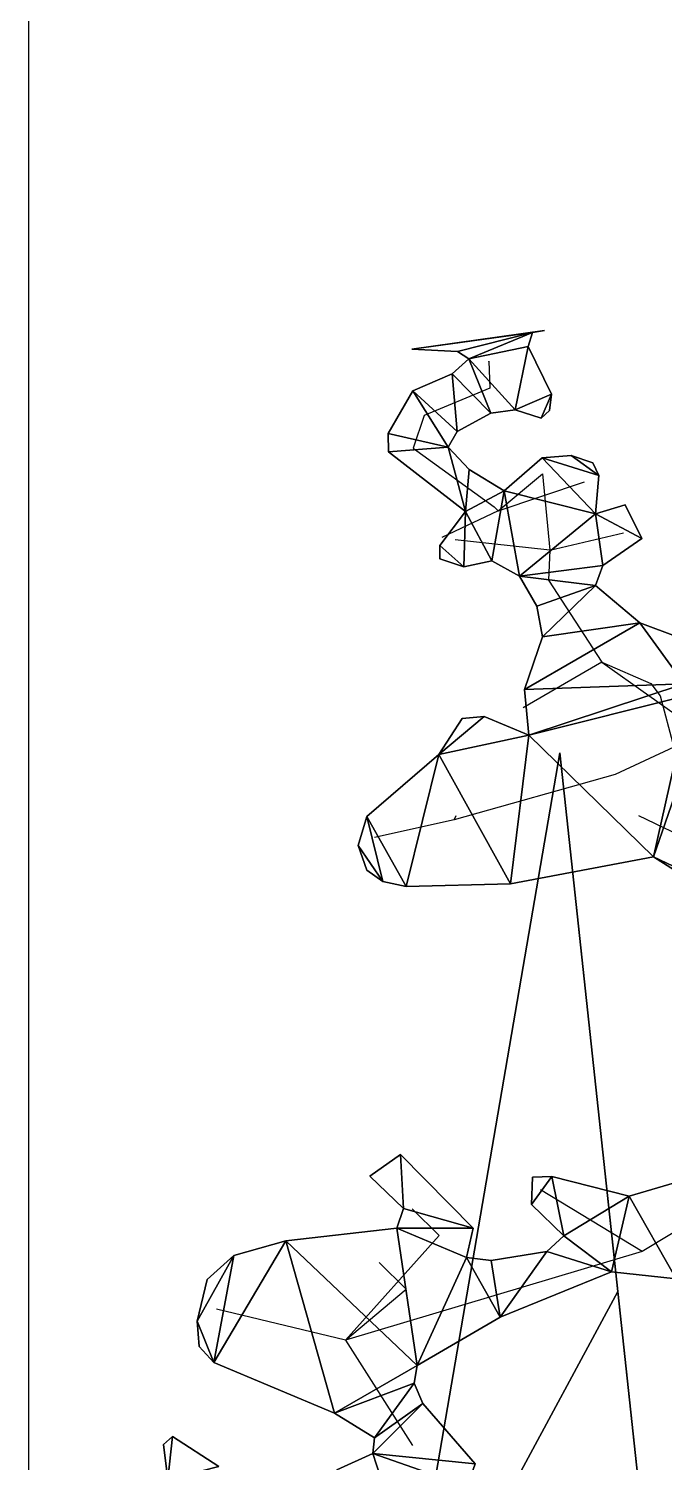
# Model space of a CAD drawing. Extents: x 271818 to 271947, y 5067178 to 5068401.
# Drawn here: x 271818.41 to 271833.04, y 5067265.66 to 5067298.67 of the extents above; entities that cross this region are included whole.
import ezdxf

# ---------------------------------------------------------------- set-up
doc = ezdxf.new("R2010")
doc.units = 0
for name, color, linetype in [('BBOX', 1, 'CONTINUOUS'), ('CENTERLINE', 4, 'CONTINUOUS'), ('WALLS', 7, 'CONTINUOUS')]:
    doc.layers.add(name, color=color, linetype=linetype)

msp = doc.modelspace()

# ---------------------------------------------------------------- linework, layer by layer
at = {"layer": 'BBOX'}
for p, q in [((271818.41, 5067178.317, 752.271), (271818.41, 5068401.154, 752.271)), ((271818.41, 5067178.317, 1036), (271818.41, 5068401.154, 1036))]:
    msp.add_line(p, q, dxfattribs=at)
at = {"layer": 'CENTERLINE'}
for p, q in [((271829, 5067291, 908), (271829.001, 5067291.01, 908)), ((271829.001, 5067291.01, 908), (271829.021, 5067290.387, 907.058)), ((271829.021, 5067290.387, 907.058), (271827.514, 5067289.758, 905.902)), ((271827.514, 5067289.758, 905.902), (271827.259, 5067289.011, 903.646)), ((271827.259, 5067289.011, 903.646), (271829.128, 5067287.659, 903.318)), ((271829.216, 5067287.562, 899.37), (271830.237, 5067288.42, 899.885)), ((271829.216, 5067287.562, 899.37), (271831.207, 5067288.23, 899.37)), ((271830.237, 5067288.42, 899.885), (271830.405, 5067286.658, 893.672)), ((271829.216, 5067287.562, 899.37), (271827.922, 5067286.952, 899.37)), ((271829.128, 5067287.659, 903.318), (271829.216, 5067287.562, 899.37)), ((271830.405, 5067286.658, 893.672), (271828.224, 5067286.894, 895.461)), ((271830.405, 5067286.658, 893.672), (271832.099, 5067287.057, 893.672)), ((271830.405, 5067286.658, 893.672), (271830.373, 5067285.969, 893.683)), ((271830.373, 5067285.969, 893.683), (271831.604, 5067284.084, 889.637)), ((271831.604, 5067284.084, 889.637), (271829.789, 5067283.026, 889.637)), ((271831.604, 5067284.084, 889.637), (271832.727, 5067283.589, 889.311)), ((271831.604, 5067284.084, 889.637), (271834.047, 5067282.343, 889.637)), ((271832.727, 5067283.589, 889.311), (271832.944, 5067283.308, 886.574)), ((271832.944, 5067283.308, 886.574), (271833.262, 5067282.125, 886.687)), ((271833.262, 5067282.125, 886.687), (271831.906, 5067281.497, 887.314)), ((271831.906, 5067281.497, 887.314), (271828.2, 5067280.453, 884.833)), ((271828.2, 5067280.453, 884.833), (271826.367, 5067280.046, 883.049)), ((271828.2, 5067280.453, 884.833), (271828.25, 5067280.553, 894.005)), ((271834.24, 5067279.682, 887.247), (271832.458, 5067280.539, 892.71)), ((271832.53, 5067270.509, 833.685), (271830.189, 5067271.93, 838.257)), ((271834.945, 5067271.973, 833.39), (271832.53, 5067270.509, 833.685)), ((271827.856, 5067270.879, 832.856), (271827.237, 5067271.493, 842.818)), ((271825.704, 5067268.469, 832.049), (271827.856, 5067270.879, 832.856)), ((271832.53, 5067270.509, 833.685), (271825.704, 5067268.469, 832.049)), ((271827.1, 5067269.646, 831.366), (271826.481, 5067270.26, 821.404)), ((271825.704, 5067268.469, 832.049), (271827.1, 5067269.646, 831.366)), ((271825.704, 5067268.469, 832.049), (271822.732, 5067269.186, 833.932)), ((271825.704, 5067268.469, 832.049), (271827.243, 5067266.047, 831.71)), ((271827.243, 5067266.047, 831.71), (271827.243, 5067266.047, 830.24))]:
    msp.add_line(p, q, dxfattribs=at)
at = {"layer": 'WALLS'}
for points in [[(271830.28, 5067291.717, 901.342), (271830.28, 5067291.717, 899.25), (271827.229, 5067291.289, 903.069)], [(271827.229, 5067291.289, 903.069), (271830.28, 5067291.717, 899.25), (271827.229, 5067291.289, 900.998)], [(271827.229, 5067291.289, 900.998), (271830.003, 5067291.674, 900.006), (271830.28, 5067291.717, 899.25)], [(271830.28, 5067291.717, 901.342), (271830.003, 5067291.674, 901.926), (271827.229, 5067291.289, 903.069)], [(271827.229, 5067291.289, 900.998), (271828.282, 5067291.231, 902.742), (271830.003, 5067291.674, 900.006)], [(271830.003, 5067291.674, 901.926), (271828.282, 5067291.231, 904.112), (271827.229, 5067291.289, 903.069)], [(271828.282, 5067291.231, 902.742), (271828.545, 5067291.065, 903.583), (271830.003, 5067291.674, 900.006)], [(271830.003, 5067291.674, 901.926), (271828.545, 5067291.065, 905.261), (271828.282, 5067291.231, 904.112)], [(271828.545, 5067291.065, 903.583), (271829.908, 5067291.351, 900.842), (271830.003, 5067291.674, 900.006)], [(271830.003, 5067291.674, 901.926), (271829.908, 5067291.351, 902.656), (271828.545, 5067291.065, 905.261)], [(271829.908, 5067291.351, 902.656), (271829.908, 5067291.351, 900.842), (271830.003, 5067291.674, 901.926)], [(271830.003, 5067291.674, 901.926), (271829.908, 5067291.351, 900.842), (271830.003, 5067291.674, 900.006)], [(271830.003, 5067291.674, 901.926), (271830.003, 5067291.674, 900.006), (271830.28, 5067291.717, 901.342)], [(271830.28, 5067291.717, 901.342), (271830.003, 5067291.674, 900.006), (271830.28, 5067291.717, 899.25)], [(271827.229, 5067291.289, 903.069), (271827.229, 5067291.289, 900.998), (271828.282, 5067291.231, 904.112)], [(271828.282, 5067291.231, 904.112), (271827.229, 5067291.289, 900.998), (271828.282, 5067291.231, 902.742)], [(271828.282, 5067291.231, 904.112), (271828.282, 5067291.231, 902.742), (271828.545, 5067291.065, 905.261)], [(271828.545, 5067291.065, 905.261), (271828.282, 5067291.231, 902.742), (271828.545, 5067291.065, 903.583)], [(271828.545, 5067291.065, 903.583), (271829.608, 5067289.892, 900.929), (271829.908, 5067291.351, 900.842)], [(271829.908, 5067291.351, 902.656), (271829.608, 5067289.892, 903.692), (271828.545, 5067291.065, 905.261)], [(271829.608, 5067289.892, 900.929), (271830.441, 5067290.25, 898.845), (271829.908, 5067291.351, 900.842)], [(271829.908, 5067291.351, 902.656), (271830.441, 5067290.25, 901.297), (271829.608, 5067289.892, 903.692)], [(271830.441, 5067290.25, 901.297), (271830.441, 5067290.25, 898.845), (271829.908, 5067291.351, 902.656)], [(271829.908, 5067291.351, 902.656), (271830.441, 5067290.25, 898.845), (271829.908, 5067291.351, 900.842)], [(271828.545, 5067291.065, 905.261), (271828.545, 5067291.065, 903.583), (271828.159, 5067290.717, 904.885)], [(271828.159, 5067290.717, 904.885), (271828.545, 5067291.065, 903.583), (271828.159, 5067290.717, 903.406)], [(271828.545, 5067291.065, 903.583), (271828.159, 5067290.717, 903.406), (271829.048, 5067289.812, 902.695)], [(271829.048, 5067289.812, 904.95), (271828.159, 5067290.717, 904.885), (271828.545, 5067291.065, 905.261)], [(271828.545, 5067291.065, 903.583), (271829.048, 5067289.812, 902.695), (271829.608, 5067289.892, 900.929)], [(271829.608, 5067289.892, 903.692), (271829.048, 5067289.812, 904.95), (271828.545, 5067291.065, 905.261)], [(271828.159, 5067290.717, 904.885), (271828.159, 5067290.717, 903.406), (271827.256, 5067290.329, 905.008)], [(271827.256, 5067290.329, 905.008), (271828.159, 5067290.717, 903.406), (271827.256, 5067290.329, 902.703)], [(271828.159, 5067290.717, 903.406), (271827.256, 5067290.329, 902.703), (271828.276, 5067289.391, 902.286)], [(271828.276, 5067289.391, 903.785), (271827.256, 5067290.329, 905.008), (271828.159, 5067290.717, 904.885)], [(271828.159, 5067290.717, 903.406), (271828.276, 5067289.391, 902.286), (271829.048, 5067289.812, 902.695)], [(271829.048, 5067289.812, 904.95), (271828.276, 5067289.391, 903.785), (271828.159, 5067290.717, 904.885)], [(271827.256, 5067290.329, 905.008), (271827.256, 5067290.329, 902.703), (271826.684, 5067289.349, 903.987)], [(271826.684, 5067289.349, 903.987), (271827.256, 5067290.329, 902.703), (271826.684, 5067289.349, 901.67)], [(271827.256, 5067290.329, 902.703), (271826.684, 5067289.349, 901.67), (271828.067, 5067289.031, 901.681)], [(271828.067, 5067289.031, 903.333), (271826.684, 5067289.349, 903.987), (271827.256, 5067290.329, 905.008)], [(271827.256, 5067290.329, 902.703), (271828.067, 5067289.031, 901.681), (271828.276, 5067289.391, 902.286)], [(271828.276, 5067289.391, 903.785), (271828.067, 5067289.031, 903.333), (271827.256, 5067290.329, 905.008)], [(271830.203, 5067289.701, 898.683), (271830.441, 5067290.25, 898.845), (271829.608, 5067289.892, 900.929)], [(271829.608, 5067289.892, 903.692), (271830.441, 5067290.25, 901.297), (271830.203, 5067289.701, 901.132)], [(271830.398, 5067289.873, 898.503), (271830.441, 5067290.25, 898.845), (271830.203, 5067289.701, 898.683)], [(271830.203, 5067289.701, 901.132), (271830.441, 5067290.25, 901.297), (271830.398, 5067289.873, 900.947)], [(271830.398, 5067289.873, 900.947), (271830.398, 5067289.873, 898.503), (271830.441, 5067290.25, 901.297)], [(271830.441, 5067290.25, 901.297), (271830.398, 5067289.873, 898.503), (271830.441, 5067290.25, 898.845)], [(271829.048, 5067289.812, 904.95), (271829.048, 5067289.812, 902.695), (271829.608, 5067289.892, 903.692)], [(271829.608, 5067289.892, 903.692), (271829.048, 5067289.812, 902.695), (271829.608, 5067289.892, 900.929)], [(271829.608, 5067289.892, 903.692), (271829.608, 5067289.892, 900.929), (271830.203, 5067289.701, 901.132)], [(271830.203, 5067289.701, 901.132), (271829.608, 5067289.892, 900.929), (271830.203, 5067289.701, 898.683)], [(271830.203, 5067289.701, 901.132), (271830.203, 5067289.701, 898.683), (271830.398, 5067289.873, 900.947)], [(271830.398, 5067289.873, 900.947), (271830.203, 5067289.701, 898.683), (271830.398, 5067289.873, 898.503)], [(271828.276, 5067289.391, 903.785), (271828.276, 5067289.391, 902.286), (271829.048, 5067289.812, 904.95)], [(271829.048, 5067289.812, 904.95), (271828.276, 5067289.391, 902.286), (271829.048, 5067289.812, 902.695)], [(271826.684, 5067289.349, 903.987), (271826.684, 5067289.349, 901.67), (271826.689, 5067288.927, 903.666)], [(271826.689, 5067288.927, 903.666), (271826.684, 5067289.349, 901.67), (271826.689, 5067288.927, 901.163)], [(271826.684, 5067289.349, 901.67), (271826.689, 5067288.927, 901.163), (271828.067, 5067289.031, 901.681)], [(271828.067, 5067289.031, 903.333), (271826.689, 5067288.927, 903.666), (271826.684, 5067289.349, 903.987)], [(271828.067, 5067289.031, 903.333), (271828.067, 5067289.031, 901.681), (271828.276, 5067289.391, 903.785)], [(271828.276, 5067289.391, 903.785), (271828.067, 5067289.031, 901.681), (271828.276, 5067289.391, 902.286)], [(271828.067, 5067289.031, 901.681), (271826.689, 5067288.927, 901.163), (271828.464, 5067287.547, 896.916)], [(271828.464, 5067287.547, 900.278), (271826.689, 5067288.927, 903.666), (271828.067, 5067289.031, 903.333)], [(271826.689, 5067288.927, 903.666), (271826.689, 5067288.927, 901.163), (271828.464, 5067287.547, 900.278)], [(271828.464, 5067287.547, 900.278), (271826.689, 5067288.927, 901.163), (271828.464, 5067287.547, 896.916)], [(271828.55, 5067288.515, 902.017), (271828.55, 5067288.515, 899.223), (271828.067, 5067289.031, 903.333)], [(271828.067, 5067289.031, 903.333), (271828.55, 5067288.515, 899.223), (271828.067, 5067289.031, 901.681)], [(271828.55, 5067288.515, 899.223), (271828.067, 5067289.031, 901.681), (271828.464, 5067287.547, 896.916)], [(271828.464, 5067287.547, 900.278), (271828.067, 5067289.031, 903.333), (271828.55, 5067288.515, 902.017)], [(271830.897, 5067288.842, 899.84), (271830.897, 5067288.842, 897.346), (271830.23, 5067288.787, 900.904)], [(271830.23, 5067288.787, 900.904), (271830.897, 5067288.842, 897.346), (271830.23, 5067288.787, 898.091)], [(271831.531, 5067288.378, 896.496), (271830.897, 5067288.842, 897.346), (271830.23, 5067288.787, 898.091)], [(271830.23, 5067288.787, 900.904), (271830.897, 5067288.842, 899.84), (271831.531, 5067288.378, 899.492)], [(271831.399, 5067288.673, 899.458), (271831.399, 5067288.673, 896.72), (271830.897, 5067288.842, 899.84)], [(271830.897, 5067288.842, 899.84), (271831.399, 5067288.673, 896.72), (271830.897, 5067288.842, 897.346)], [(271831.399, 5067288.673, 896.72), (271830.897, 5067288.842, 897.346), (271831.531, 5067288.378, 896.496)], [(271831.531, 5067288.378, 899.492), (271830.897, 5067288.842, 899.84), (271831.399, 5067288.673, 899.458)], [(271828.55, 5067288.515, 899.223), (271828.464, 5067287.547, 896.916), (271829.353, 5067288.026, 898.191)], [(271829.353, 5067288.026, 900.277), (271828.464, 5067287.547, 900.278), (271828.55, 5067288.515, 902.017)], [(271829.353, 5067288.026, 900.277), (271829.353, 5067288.026, 898.191), (271828.55, 5067288.515, 902.017)], [(271828.55, 5067288.515, 902.017), (271829.353, 5067288.026, 898.191), (271828.55, 5067288.515, 899.223)], [(271830.23, 5067288.787, 900.904), (271830.23, 5067288.787, 898.091), (271829.353, 5067288.026, 900.277)], [(271829.353, 5067288.026, 900.277), (271830.23, 5067288.787, 898.091), (271829.353, 5067288.026, 898.191)], [(271830.23, 5067288.787, 898.091), (271829.353, 5067288.026, 898.191), (271831.459, 5067287.499, 894.737)], [(271831.459, 5067287.499, 897.016), (271829.353, 5067288.026, 900.277), (271830.23, 5067288.787, 900.904)], [(271831.459, 5067287.499, 894.737), (271831.531, 5067288.378, 896.496), (271830.23, 5067288.787, 898.091)], [(271830.23, 5067288.787, 900.904), (271831.531, 5067288.378, 899.492), (271831.459, 5067287.499, 897.016)], [(271831.531, 5067288.378, 899.492), (271831.531, 5067288.378, 896.496), (271831.399, 5067288.673, 899.458)], [(271831.399, 5067288.673, 899.458), (271831.531, 5067288.378, 896.496), (271831.399, 5067288.673, 896.72)], [(271831.459, 5067287.499, 897.016), (271831.459, 5067287.499, 894.737), (271831.531, 5067288.378, 899.492)], [(271831.531, 5067288.378, 899.492), (271831.459, 5067287.499, 894.737), (271831.531, 5067288.378, 896.496)], [(271828.464, 5067287.547, 896.916), (271829.067, 5067286.415, 895.293), (271829.353, 5067288.026, 898.191)], [(271829.353, 5067288.026, 900.277), (271829.067, 5067286.415, 896.97), (271828.464, 5067287.547, 900.278)], [(271829.353, 5067288.026, 898.191), (271829.067, 5067286.415, 895.293), (271829.707, 5067286.064, 893.868)], [(271829.707, 5067286.064, 895.793), (271829.067, 5067286.415, 896.97), (271829.353, 5067288.026, 900.277)], [(271829.353, 5067288.026, 898.191), (271829.707, 5067286.064, 893.868), (271831.459, 5067287.499, 894.737)], [(271831.459, 5067287.499, 897.016), (271829.707, 5067286.064, 895.793), (271829.353, 5067288.026, 900.277)], [(271828.464, 5067287.547, 900.278), (271828.464, 5067287.547, 896.916), (271827.876, 5067286.767, 899.256)], [(271827.876, 5067286.767, 899.256), (271828.464, 5067287.547, 896.916), (271827.876, 5067286.767, 895.206)], [(271827.876, 5067286.767, 895.206), (271828.428, 5067286.274, 895.187), (271828.464, 5067287.547, 896.916)], [(271828.464, 5067287.547, 900.278), (271828.428, 5067286.274, 897.601), (271827.876, 5067286.767, 899.256)], [(271828.464, 5067287.547, 896.916), (271828.428, 5067286.274, 895.187), (271829.067, 5067286.415, 895.293)], [(271829.067, 5067286.415, 896.97), (271828.428, 5067286.274, 897.601), (271828.464, 5067287.547, 900.278)], [(271832.137, 5067287.706, 895.962), (271832.137, 5067287.706, 894.362), (271831.459, 5067287.499, 897.016)], [(271831.459, 5067287.499, 897.016), (271832.137, 5067287.706, 894.362), (271831.459, 5067287.499, 894.737)], [(271832.137, 5067287.706, 894.362), (271831.459, 5067287.499, 894.737), (271832.521, 5067286.929, 893.223)], [(271832.521, 5067286.929, 894.576), (271831.459, 5067287.499, 897.016), (271832.137, 5067287.706, 895.962)], [(271832.521, 5067286.929, 894.576), (271832.521, 5067286.929, 893.223), (271832.137, 5067287.706, 895.962)], [(271832.137, 5067287.706, 895.962), (271832.521, 5067286.929, 893.223), (271832.137, 5067287.706, 894.362)], [(271831.459, 5067287.499, 894.737), (271829.707, 5067286.064, 893.868), (271831.627, 5067286.304, 893.129)], [(271831.627, 5067286.304, 895.015), (271829.707, 5067286.064, 895.793), (271831.459, 5067287.499, 897.016)], [(271831.459, 5067287.499, 894.737), (271831.627, 5067286.304, 893.129), (271832.521, 5067286.929, 893.223)], [(271832.521, 5067286.929, 894.576), (271831.627, 5067286.304, 895.015), (271831.459, 5067287.499, 897.016)], [(271831.627, 5067286.304, 895.015), (271831.627, 5067286.304, 893.129), (271832.521, 5067286.929, 894.576)], [(271832.521, 5067286.929, 894.576), (271831.627, 5067286.304, 893.129), (271832.521, 5067286.929, 893.223)], [(271827.876, 5067286.767, 899.256), (271827.876, 5067286.767, 895.206), (271827.873, 5067286.462, 898.366)], [(271827.873, 5067286.462, 898.366), (271827.876, 5067286.767, 895.206), (271827.873, 5067286.462, 895.273)], [(271827.876, 5067286.767, 895.206), (271827.873, 5067286.462, 895.273), (271828.428, 5067286.274, 895.187)], [(271828.428, 5067286.274, 897.601), (271827.873, 5067286.462, 898.366), (271827.876, 5067286.767, 899.256)], [(271827.873, 5067286.462, 898.366), (271827.873, 5067286.462, 895.273), (271828.428, 5067286.274, 897.601)], [(271828.428, 5067286.274, 897.601), (271827.873, 5067286.462, 895.273), (271828.428, 5067286.274, 895.187)], [(271828.428, 5067286.274, 897.601), (271828.428, 5067286.274, 895.187), (271829.067, 5067286.415, 896.97)], [(271829.067, 5067286.415, 896.97), (271828.428, 5067286.274, 895.187), (271829.067, 5067286.415, 895.293)], [(271829.067, 5067286.415, 896.97), (271829.067, 5067286.415, 895.293), (271829.707, 5067286.064, 895.793)], [(271829.707, 5067286.064, 895.793), (271829.067, 5067286.415, 895.293), (271829.707, 5067286.064, 893.868)], [(271831.458, 5067285.845, 892.51), (271831.627, 5067286.304, 893.129), (271829.707, 5067286.064, 893.868)], [(271829.707, 5067286.064, 895.793), (271831.627, 5067286.304, 895.015), (271831.458, 5067285.845, 894.695)], [(271831.458, 5067285.845, 894.695), (271831.458, 5067285.845, 892.51), (271831.627, 5067286.304, 895.015)], [(271831.627, 5067286.304, 895.015), (271831.458, 5067285.845, 892.51), (271831.627, 5067286.304, 893.129)], [(271829.707, 5067286.064, 895.793), (271829.707, 5067286.064, 893.868), (271830.107, 5067285.37, 894.762)], [(271830.107, 5067285.37, 894.762), (271829.707, 5067286.064, 893.868), (271830.107, 5067285.37, 892.701)], [(271831.458, 5067285.845, 892.51), (271829.707, 5067286.064, 893.868), (271830.107, 5067285.37, 892.701)], [(271830.107, 5067285.37, 894.762), (271829.707, 5067286.064, 895.793), (271831.458, 5067285.845, 894.695)], [(271830.107, 5067285.37, 892.701), (271830.24, 5067284.661, 891.357), (271831.458, 5067285.845, 892.51)], [(271831.458, 5067285.845, 894.695), (271830.24, 5067284.661, 893.517), (271830.107, 5067285.37, 894.762)], [(271831.458, 5067285.845, 892.51), (271830.24, 5067284.661, 891.357), (271832.476, 5067284.986, 890.262)], [(271832.476, 5067284.986, 892.797), (271830.24, 5067284.661, 893.517), (271831.458, 5067285.845, 894.695)], [(271832.476, 5067284.986, 892.797), (271832.476, 5067284.986, 890.262), (271831.458, 5067285.845, 894.695)], [(271831.458, 5067285.845, 894.695), (271832.476, 5067284.986, 890.262), (271831.458, 5067285.845, 892.51)], [(271830.107, 5067285.37, 894.762), (271830.107, 5067285.37, 892.701), (271830.24, 5067284.661, 893.517)], [(271830.24, 5067284.661, 893.517), (271830.107, 5067285.37, 892.701), (271830.24, 5067284.661, 891.357)], [(271833.499, 5067283.585, 888.082), (271832.476, 5067284.986, 890.262), (271829.825, 5067283.45, 889.412)], [(271829.825, 5067283.45, 890.951), (271832.476, 5067284.986, 892.797), (271833.499, 5067283.585, 890.767)], [(271832.476, 5067284.986, 890.262), (271830.24, 5067284.661, 891.357), (271829.825, 5067283.45, 889.412)], [(271829.825, 5067283.45, 890.951), (271830.24, 5067284.661, 893.517), (271832.476, 5067284.986, 892.797)], [(271834.241, 5067284.325, 891.595), (271834.241, 5067284.325, 888.794), (271832.476, 5067284.986, 892.797)], [(271832.476, 5067284.986, 892.797), (271834.241, 5067284.325, 888.794), (271832.476, 5067284.986, 890.262)], [(271834.241, 5067284.325, 888.794), (271832.476, 5067284.986, 890.262), (271833.499, 5067283.585, 888.082)], [(271833.499, 5067283.585, 890.767), (271832.476, 5067284.986, 892.797), (271834.241, 5067284.325, 891.595)], [(271830.24, 5067284.661, 893.517), (271830.24, 5067284.661, 891.357), (271829.825, 5067283.45, 890.951)], [(271829.825, 5067283.45, 890.951), (271830.24, 5067284.661, 891.357), (271829.825, 5067283.45, 889.412)], [(271833.499, 5067283.585, 888.082), (271829.825, 5067283.45, 889.412), (271829.926, 5067282.4, 888.776)], [(271829.926, 5067282.4, 890.685), (271829.825, 5067283.45, 890.951), (271833.499, 5067283.585, 890.767)], [(271833.632, 5067283.325, 887.873), (271833.499, 5067283.585, 888.082), (271829.926, 5067282.4, 888.776)], [(271829.926, 5067282.4, 890.685), (271833.499, 5067283.585, 890.767), (271833.632, 5067283.325, 890.442)], [(271829.825, 5067283.45, 890.951), (271829.825, 5067283.45, 889.412), (271829.926, 5067282.4, 890.685)], [(271829.926, 5067282.4, 890.685), (271829.825, 5067283.45, 889.412), (271829.926, 5067282.4, 888.776)], [(271832.789, 5067279.601, 888.259), (271833.632, 5067283.325, 887.873), (271829.926, 5067282.4, 888.776)], [(271829.926, 5067282.4, 890.685), (271833.632, 5067283.325, 890.442), (271832.789, 5067279.601, 891.384)], [(271834.03, 5067283.165, 887.8), (271833.632, 5067283.325, 887.873), (271832.789, 5067279.601, 888.259)], [(271832.789, 5067279.601, 891.384), (271833.632, 5067283.325, 890.442), (271834.03, 5067283.165, 890.449)], [(271834.184, 5067278.938, 887.049), (271834.03, 5067283.165, 887.8), (271832.789, 5067279.601, 888.259)], [(271832.789, 5067279.601, 891.384), (271834.03, 5067283.165, 890.449), (271834.184, 5067278.938, 889.152)], [(271829.926, 5067282.4, 888.776), (271828.894, 5067282.826, 889.593), (271827.851, 5067281.957, 887.977)], [(271827.851, 5067281.957, 890.05), (271828.894, 5067282.826, 891.144), (271829.926, 5067282.4, 890.685)], [(271828.894, 5067282.826, 889.593), (271828.385, 5067282.786, 889.719), (271827.851, 5067281.957, 887.977)], [(271827.851, 5067281.957, 890.05), (271828.385, 5067282.786, 891.36), (271828.894, 5067282.826, 891.144)], [(271828.385, 5067282.786, 891.36), (271828.385, 5067282.786, 889.719), (271827.851, 5067281.957, 890.05)], [(271827.851, 5067281.957, 890.05), (271828.385, 5067282.786, 889.719), (271827.851, 5067281.957, 887.977)], [(271828.894, 5067282.826, 891.144), (271828.894, 5067282.826, 889.593), (271828.385, 5067282.786, 891.36)], [(271828.385, 5067282.786, 891.36), (271828.894, 5067282.826, 889.593), (271828.385, 5067282.786, 889.719)], [(271829.926, 5067282.4, 890.685), (271829.926, 5067282.4, 888.776), (271828.894, 5067282.826, 891.144)], [(271828.894, 5067282.826, 891.144), (271829.926, 5067282.4, 888.776), (271828.894, 5067282.826, 889.593)], [(271827.851, 5067281.957, 887.977), (271829.504, 5067278.974, 887.341), (271829.926, 5067282.4, 888.776)], [(271829.926, 5067282.4, 890.685), (271829.504, 5067278.974, 889.509), (271827.851, 5067281.957, 890.05)], [(271829.926, 5067282.4, 888.776), (271829.504, 5067278.974, 887.341), (271832.789, 5067279.601, 888.259)], [(271832.789, 5067279.601, 891.384), (271829.504, 5067278.974, 889.509), (271829.926, 5067282.4, 890.685)], [(271827.851, 5067281.957, 890.05), (271827.851, 5067281.957, 887.977), (271826.197, 5067280.528, 886.733)], [(271826.197, 5067280.528, 886.733), (271827.851, 5067281.957, 887.977), (271826.197, 5067280.528, 883.301)], [(271827.851, 5067281.957, 887.977), (271826.197, 5067280.528, 883.301), (271827.101, 5067278.919, 885.326)], [(271827.101, 5067278.919, 888.025), (271826.197, 5067280.528, 886.733), (271827.851, 5067281.957, 890.05)], [(271831.969, 5067269.588, 819.081), (271826.889, 5067260.168, 819.441), (271830.635, 5067281.994, 819.081)], [(271830.635, 5067281.994, 819.081), (271826.889, 5067260.168, 819.441), (271826.889, 5067260.168, 819.441)], [(271830.635, 5067281.994, 819.081), (271826.889, 5067260.168, 819.441), (271830.635, 5067281.994, 819.744)], [(271830.635, 5067281.994, 819.744), (271826.889, 5067260.168, 819.441), (271826.889, 5067260.168, 819.441)], [(271830.635, 5067281.994, 819.744), (271826.889, 5067260.168, 819.441), (271831.969, 5067269.588, 820.681)], [(271827.851, 5067281.957, 887.977), (271827.101, 5067278.919, 885.326), (271829.504, 5067278.974, 887.341)], [(271829.504, 5067278.974, 889.509), (271827.101, 5067278.919, 888.025), (271827.851, 5067281.957, 890.05)], [(271832.988, 5067260.116, 819.081), (271831.969, 5067269.588, 819.081), (271830.635, 5067281.994, 819.081)], [(271832.988, 5067260.116, 819.081), (271830.635, 5067281.994, 819.081), (271830.635, 5067281.994, 819.744)], [(271832.988, 5067260.116, 819.081), (271830.635, 5067281.994, 819.744), (271831.969, 5067269.588, 820.681)], [(271826.197, 5067280.528, 886.733), (271826.197, 5067280.528, 883.301), (271825.996, 5067279.862, 886.661)], [(271825.996, 5067279.862, 886.661), (271826.197, 5067280.528, 883.301), (271825.996, 5067279.862, 882.945)], [(271826.197, 5067280.528, 883.301), (271825.996, 5067279.862, 882.945), (271826.564, 5067279.027, 884.576)], [(271826.564, 5067279.027, 887.799), (271825.996, 5067279.862, 886.661), (271826.197, 5067280.528, 886.733)], [(271826.197, 5067280.528, 883.301), (271826.564, 5067279.027, 884.576), (271827.101, 5067278.919, 885.326)], [(271827.101, 5067278.919, 888.025), (271826.564, 5067279.027, 887.799), (271826.197, 5067280.528, 886.733)], [(271825.996, 5067279.862, 886.661), (271825.996, 5067279.862, 882.945), (271826.19, 5067279.293, 887.494)], [(271826.19, 5067279.293, 887.494), (271825.996, 5067279.862, 882.945), (271826.19, 5067279.293, 883.843)], [(271826.564, 5067279.027, 884.576), (271825.996, 5067279.862, 882.945), (271826.19, 5067279.293, 883.843)], [(271826.19, 5067279.293, 887.494), (271825.996, 5067279.862, 886.661), (271826.564, 5067279.027, 887.799)], [(271829.504, 5067278.974, 889.509), (271829.504, 5067278.974, 887.341), (271832.789, 5067279.601, 891.384)], [(271832.789, 5067279.601, 891.384), (271829.504, 5067278.974, 887.341), (271832.789, 5067279.601, 888.259)], [(271832.789, 5067279.601, 891.384), (271832.789, 5067279.601, 888.259), (271833.678, 5067279.035, 889.527)], [(271833.678, 5067279.035, 889.527), (271832.789, 5067279.601, 888.259), (271833.678, 5067279.035, 887.399)], [(271832.789, 5067279.601, 888.259), (271833.678, 5067279.035, 887.399), (271834.184, 5067278.938, 887.049)], [(271834.184, 5067278.938, 889.152), (271833.678, 5067279.035, 889.527), (271832.789, 5067279.601, 891.384)], [(271826.19, 5067279.293, 887.494), (271826.19, 5067279.293, 883.843), (271826.564, 5067279.027, 887.799)], [(271826.564, 5067279.027, 887.799), (271826.19, 5067279.293, 883.843), (271826.564, 5067279.027, 884.576)], [(271826.564, 5067279.027, 887.799), (271826.564, 5067279.027, 884.576), (271827.101, 5067278.919, 888.025)], [(271827.101, 5067278.919, 888.025), (271826.564, 5067279.027, 884.576), (271827.101, 5067278.919, 885.326)], [(271827.101, 5067278.919, 888.025), (271827.101, 5067278.919, 885.326), (271829.504, 5067278.974, 889.509)], [(271829.504, 5067278.974, 889.509), (271827.101, 5067278.919, 885.326), (271829.504, 5067278.974, 887.341)], [(271826.965, 5067272.747, 841.795), (271826.965, 5067272.747, 837.51), (271826.265, 5067272.247, 841.699)], [(271826.265, 5067272.247, 841.699), (271826.965, 5067272.747, 837.51), (271826.265, 5067272.247, 836.646)], [(271826.965, 5067272.747, 837.51), (271826.265, 5067272.247, 836.646), (271827.038, 5067271.503, 838.054)], [(271827.038, 5067271.503, 844.017), (271826.265, 5067272.247, 841.699), (271826.965, 5067272.747, 841.795)], [(271828.64, 5067271.047, 837.652), (271828.64, 5067271.047, 835.254), (271826.965, 5067272.747, 841.795)], [(271826.965, 5067272.747, 841.795), (271828.64, 5067271.047, 835.254), (271826.965, 5067272.747, 837.51)], [(271826.965, 5067272.747, 837.51), (271827.038, 5067271.503, 838.054), (271828.64, 5067271.047, 835.254)], [(271828.64, 5067271.047, 837.652), (271827.038, 5067271.503, 844.017), (271826.965, 5067272.747, 841.795)], [(271826.265, 5067272.247, 841.699), (271826.265, 5067272.247, 836.646), (271827.038, 5067271.503, 844.017)], [(271827.038, 5067271.503, 844.017), (271826.265, 5067272.247, 836.646), (271827.038, 5067271.503, 838.054)], [(271830.728, 5067270.875, 835.613), (271830.454, 5067272.241, 837.294), (271829.987, 5067271.596, 836.835)], [(271829.987, 5067271.596, 839.891), (271830.454, 5067272.241, 839.974), (271830.728, 5067270.875, 839.481)], [(271830.454, 5067272.241, 837.294), (271830.01, 5067272.224, 837.397), (271829.987, 5067271.596, 836.835)], [(271829.987, 5067271.596, 839.891), (271830.01, 5067272.224, 839.944), (271830.454, 5067272.241, 839.974)], [(271830.01, 5067272.224, 839.944), (271830.01, 5067272.224, 837.397), (271829.987, 5067271.596, 839.891)], [(271829.987, 5067271.596, 839.891), (271830.01, 5067272.224, 837.397), (271829.987, 5067271.596, 836.835)], [(271830.454, 5067272.241, 839.974), (271830.454, 5067272.241, 837.294), (271830.01, 5067272.224, 839.944)], [(271830.01, 5067272.224, 839.944), (271830.454, 5067272.241, 837.294), (271830.01, 5067272.224, 837.397)], [(271832.234, 5067271.783, 838.748), (271832.234, 5067271.783, 836.08), (271830.454, 5067272.241, 839.974)], [(271830.454, 5067272.241, 839.974), (271832.234, 5067271.783, 836.08), (271830.454, 5067272.241, 837.294)], [(271832.234, 5067271.783, 836.08), (271830.454, 5067272.241, 837.294), (271830.728, 5067270.875, 835.613)], [(271830.728, 5067270.875, 839.481), (271830.454, 5067272.241, 839.974), (271832.234, 5067271.783, 838.748)], [(271833.272, 5067272.094, 838.882), (271833.272, 5067272.094, 835.905), (271832.234, 5067271.783, 838.748)], [(271832.234, 5067271.783, 838.748), (271833.272, 5067272.094, 835.905), (271832.234, 5067271.783, 836.08)], [(271833.272, 5067272.094, 835.905), (271832.234, 5067271.783, 836.08), (271833.314, 5067269.886, 835.175)], [(271833.314, 5067269.886, 837.283), (271832.234, 5067271.783, 838.748), (271833.272, 5067272.094, 838.882)], [(271830.728, 5067270.875, 835.613), (271831.828, 5067270.041, 833.978), (271832.234, 5067271.783, 836.08)], [(271832.234, 5067271.783, 838.748), (271831.828, 5067270.041, 837.052), (271830.728, 5067270.875, 839.481)], [(271832.234, 5067271.783, 836.08), (271831.828, 5067270.041, 833.978), (271833.314, 5067269.886, 835.175)], [(271833.314, 5067269.886, 837.283), (271831.828, 5067270.041, 837.052), (271832.234, 5067271.783, 838.748)], [(271827.038, 5067271.503, 844.017), (271827.038, 5067271.503, 838.054), (271826.884, 5067271.05, 841.738)], [(271826.884, 5067271.05, 841.738), (271827.038, 5067271.503, 838.054), (271826.884, 5067271.05, 835.338)], [(271827.038, 5067271.503, 838.054), (271826.884, 5067271.05, 835.338), (271828.64, 5067271.047, 835.254)], [(271828.64, 5067271.047, 837.652), (271826.884, 5067271.05, 841.738), (271827.038, 5067271.503, 844.017)], [(271829.987, 5067271.596, 839.891), (271829.987, 5067271.596, 836.835), (271830.728, 5067270.875, 839.481)], [(271830.728, 5067270.875, 839.481), (271829.987, 5067271.596, 836.835), (271830.728, 5067270.875, 835.613)], [(271826.884, 5067271.05, 841.738), (271826.884, 5067271.05, 835.338), (271824.326, 5067270.755, 838.501)], [(271824.326, 5067270.755, 838.501), (271826.884, 5067271.05, 835.338), (271824.326, 5067270.755, 834.682)], [(271826.884, 5067271.05, 835.338), (271824.326, 5067270.755, 834.682), (271827.349, 5067267.885, 832.811)], [(271827.349, 5067267.885, 835.72), (271824.326, 5067270.755, 838.501), (271826.884, 5067271.05, 841.738)], [(271828.488, 5067270.374, 834.268), (271826.884, 5067271.05, 835.338), (271827.349, 5067267.885, 832.811)], [(271827.349, 5067267.885, 835.72), (271826.884, 5067271.05, 841.738), (271828.488, 5067270.374, 837.156)], [(271826.884, 5067271.05, 835.338), (271828.488, 5067270.374, 834.268), (271828.64, 5067271.047, 835.254)], [(271828.64, 5067271.047, 837.652), (271828.488, 5067270.374, 837.156), (271826.884, 5067271.05, 841.738)], [(271828.488, 5067270.374, 837.156), (271828.488, 5067270.374, 834.268), (271828.64, 5067271.047, 837.652)], [(271828.64, 5067271.047, 837.652), (271828.488, 5067270.374, 834.268), (271828.64, 5067271.047, 835.254)], [(271824.326, 5067270.755, 834.682), (271823.129, 5067270.421, 834.862), (271822.67, 5067267.953, 834.389)], [(271822.67, 5067267.953, 836.585), (271823.129, 5067270.421, 837.158), (271824.326, 5067270.755, 838.501)], [(271825.446, 5067266.789, 833.067), (271824.326, 5067270.755, 834.682), (271822.67, 5067267.953, 834.389)], [(271822.67, 5067267.953, 836.585), (271824.326, 5067270.755, 838.501), (271825.446, 5067266.789, 835.163)], [(271824.326, 5067270.755, 838.501), (271824.326, 5067270.755, 834.682), (271823.129, 5067270.421, 837.158)], [(271823.129, 5067270.421, 837.158), (271824.326, 5067270.755, 834.682), (271823.129, 5067270.421, 834.862)], [(271825.446, 5067266.789, 833.067), (271827.349, 5067267.885, 832.811), (271824.326, 5067270.755, 834.682)], [(271824.326, 5067270.755, 838.501), (271827.349, 5067267.885, 835.72), (271825.446, 5067266.789, 835.163)], [(271830.728, 5067270.875, 839.481), (271830.728, 5067270.875, 835.613), (271830.334, 5067270.515, 839.483)], [(271830.334, 5067270.515, 839.483), (271830.728, 5067270.875, 835.613), (271830.334, 5067270.515, 834.945)], [(271830.728, 5067270.875, 835.613), (271830.334, 5067270.515, 834.945), (271831.828, 5067270.041, 833.978)], [(271831.828, 5067270.041, 837.052), (271830.334, 5067270.515, 839.483), (271830.728, 5067270.875, 839.481)], [(271823.129, 5067270.421, 834.862), (271822.521, 5067269.868, 833.914), (271822.291, 5067268.909, 833.613)], [(271822.291, 5067268.909, 836.49), (271822.521, 5067269.868, 836.8), (271823.129, 5067270.421, 837.158)], [(271823.129, 5067270.421, 834.862), (271822.291, 5067268.909, 833.613), (271822.67, 5067267.953, 834.389)], [(271822.67, 5067267.953, 836.585), (271822.291, 5067268.909, 836.49), (271823.129, 5067270.421, 837.158)], [(271823.129, 5067270.421, 837.158), (271823.129, 5067270.421, 834.862), (271822.521, 5067269.868, 836.8)], [(271822.521, 5067269.868, 836.8), (271823.129, 5067270.421, 834.862), (271822.521, 5067269.868, 833.914)], [(271829.259, 5067269.001, 833.973), (271828.488, 5067270.374, 834.268), (271827.349, 5067267.885, 832.811)], [(271827.349, 5067267.885, 835.72), (271828.488, 5067270.374, 837.156), (271829.259, 5067269.001, 838.724)], [(271829.052, 5067270.307, 838.458), (271829.052, 5067270.307, 834.629), (271828.488, 5067270.374, 837.156)], [(271828.488, 5067270.374, 837.156), (271829.052, 5067270.307, 834.629), (271828.488, 5067270.374, 834.268)], [(271829.052, 5067270.307, 834.629), (271828.488, 5067270.374, 834.268), (271829.259, 5067269.001, 833.973)], [(271829.259, 5067269.001, 838.724), (271828.488, 5067270.374, 837.156), (271829.052, 5067270.307, 838.458)], [(271830.334, 5067270.515, 839.483), (271830.334, 5067270.515, 834.945), (271829.052, 5067270.307, 838.458)], [(271829.052, 5067270.307, 838.458), (271830.334, 5067270.515, 834.945), (271829.052, 5067270.307, 834.629)], [(271830.334, 5067270.515, 834.945), (271829.052, 5067270.307, 834.629), (271829.259, 5067269.001, 833.973)], [(271829.259, 5067269.001, 838.724), (271829.052, 5067270.307, 838.458), (271830.334, 5067270.515, 839.483)], [(271831.828, 5067270.041, 833.978), (271830.334, 5067270.515, 834.945), (271829.259, 5067269.001, 833.973)], [(271829.259, 5067269.001, 838.724), (271830.334, 5067270.515, 839.483), (271831.828, 5067270.041, 837.052)], [(271829.259, 5067269.001, 838.724), (271829.259, 5067269.001, 833.973), (271831.828, 5067270.041, 837.052)], [(271831.828, 5067270.041, 837.052), (271829.259, 5067269.001, 833.973), (271831.828, 5067270.041, 833.978)], [(271831.828, 5067270.041, 837.052), (271831.828, 5067270.041, 833.978), (271833.314, 5067269.886, 837.283)], [(271833.314, 5067269.886, 837.283), (271831.828, 5067270.041, 833.978), (271833.314, 5067269.886, 835.175)], [(271822.521, 5067269.868, 836.8), (271822.521, 5067269.868, 833.914), (271822.291, 5067268.909, 836.49)], [(271822.291, 5067268.909, 836.49), (271822.521, 5067269.868, 833.914), (271822.291, 5067268.909, 833.613)], [(271832.988, 5067260.116, 819.081), (271826.889, 5067260.168, 819.441), (271831.969, 5067269.588, 819.081)], [(271831.969, 5067269.588, 819.081), (271826.889, 5067260.168, 819.441), (271826.889, 5067260.168, 819.441)], [(271831.969, 5067269.588, 820.681), (271826.889, 5067260.168, 819.441), (271826.889, 5067260.168, 819.441)], [(271831.969, 5067269.588, 820.681), (271826.889, 5067260.168, 819.441), (271832.988, 5067260.116, 820.681)], [(271832.988, 5067260.116, 819.081), (271831.969, 5067269.588, 820.681), (271832.988, 5067260.116, 820.681)], [(271822.291, 5067268.909, 836.49), (271822.291, 5067268.909, 833.613), (271822.335, 5067268.325, 836.706)], [(271822.335, 5067268.325, 836.706), (271822.291, 5067268.909, 833.613), (271822.335, 5067268.325, 834.123)], [(271822.67, 5067267.953, 834.389), (271822.291, 5067268.909, 833.613), (271822.335, 5067268.325, 834.123)], [(271822.335, 5067268.325, 836.706), (271822.291, 5067268.909, 836.49), (271822.67, 5067267.953, 836.585)], [(271827.349, 5067267.885, 835.72), (271827.349, 5067267.885, 832.811), (271829.259, 5067269.001, 838.724)], [(271829.259, 5067269.001, 838.724), (271827.349, 5067267.885, 832.811), (271829.259, 5067269.001, 833.973)], [(271822.335, 5067268.325, 836.706), (271822.335, 5067268.325, 834.123), (271822.67, 5067267.953, 836.585)], [(271822.67, 5067267.953, 836.585), (271822.335, 5067268.325, 834.123), (271822.67, 5067267.953, 834.389)], [(271822.67, 5067267.953, 836.585), (271822.67, 5067267.953, 834.389), (271825.446, 5067266.789, 835.163)], [(271825.446, 5067266.789, 835.163), (271822.67, 5067267.953, 834.389), (271825.446, 5067266.789, 833.067)], [(271827.349, 5067267.885, 832.811), (271825.446, 5067266.789, 833.067), (271827.286, 5067267.479, 832.755)], [(271827.286, 5067267.479, 834.761), (271825.446, 5067266.789, 835.163), (271827.349, 5067267.885, 835.72)], [(271827.286, 5067267.479, 834.761), (271827.286, 5067267.479, 832.755), (271827.349, 5067267.885, 835.72)], [(271827.349, 5067267.885, 835.72), (271827.286, 5067267.479, 832.755), (271827.349, 5067267.885, 832.811)], [(271827.286, 5067267.479, 832.755), (271825.446, 5067266.789, 833.067), (271826.37, 5067266.224, 831.369)], [(271826.37, 5067266.224, 833.884), (271825.446, 5067266.789, 835.163), (271827.286, 5067267.479, 834.761)], [(271827.286, 5067267.479, 832.755), (271826.37, 5067266.224, 831.369), (271827.484, 5067267.011, 831.951)], [(271827.484, 5067267.011, 834.175), (271826.37, 5067266.224, 833.884), (271827.286, 5067267.479, 834.761)], [(271827.484, 5067267.011, 834.175), (271827.484, 5067267.011, 831.951), (271827.286, 5067267.479, 834.761)], [(271827.286, 5067267.479, 834.761), (271827.484, 5067267.011, 831.951), (271827.286, 5067267.479, 832.755)], [(271825.446, 5067266.789, 835.163), (271825.446, 5067266.789, 833.067), (271826.37, 5067266.224, 833.884)], [(271826.37, 5067266.224, 833.884), (271825.446, 5067266.789, 833.067), (271826.37, 5067266.224, 831.369)], [(271826.332, 5067265.857, 831.412), (271827.484, 5067267.011, 831.951), (271826.37, 5067266.224, 831.369)], [(271826.37, 5067266.224, 833.884), (271827.484, 5067267.011, 834.175), (271826.332, 5067265.857, 834.462)], [(271828.689, 5067265.621, 833.381), (271827.484, 5067267.011, 831.951), (271826.332, 5067265.857, 831.412)], [(271826.332, 5067265.857, 834.462), (271827.484, 5067267.011, 834.175), (271828.689, 5067265.621, 836.936)], [(271828.689, 5067265.621, 836.936), (271828.689, 5067265.621, 833.381), (271827.484, 5067267.011, 834.175)], [(271827.484, 5067267.011, 834.175), (271828.689, 5067265.621, 833.381), (271827.484, 5067267.011, 831.951)], [(271821.718, 5067266.251, 821.768), (271821.718, 5067266.251, 820.457), (271821.514, 5067266.068, 821.725)], [(271821.514, 5067266.068, 821.725), (271821.718, 5067266.251, 820.457), (271821.514, 5067266.068, 820.43)], [(271821.718, 5067266.251, 820.457), (271821.514, 5067266.068, 820.43), (271821.615, 5067265.26, 820.683)], [(271821.615, 5067265.26, 821.865), (271821.514, 5067266.068, 821.725), (271821.718, 5067266.251, 821.768)], [(271821.514, 5067266.068, 821.725), (271821.514, 5067266.068, 820.43), (271821.615, 5067265.26, 821.865)], [(271821.615, 5067265.26, 821.865), (271821.514, 5067266.068, 820.43), (271821.615, 5067265.26, 820.683)], [(271822.787, 5067265.564, 821.342), (271821.718, 5067266.251, 820.457), (271821.615, 5067265.26, 820.683)], [(271821.615, 5067265.26, 821.865), (271821.718, 5067266.251, 821.768), (271822.787, 5067265.564, 822.19)], [(271822.787, 5067265.564, 822.19), (271822.787, 5067265.564, 821.342), (271821.718, 5067266.251, 821.768)], [(271821.718, 5067266.251, 821.768), (271822.787, 5067265.564, 821.342), (271821.718, 5067266.251, 820.457)], [(271826.37, 5067266.224, 833.884), (271826.37, 5067266.224, 831.369), (271826.332, 5067265.857, 834.462)], [(271826.332, 5067265.857, 834.462), (271826.37, 5067266.224, 831.369), (271826.332, 5067265.857, 831.412)], [(271826.332, 5067265.857, 834.462), (271826.332, 5067265.857, 831.412), (271825.5, 5067265.483, 835.968)], [(271825.5, 5067265.483, 835.968), (271826.332, 5067265.857, 831.412), (271825.5, 5067265.483, 833.56)], [(271826.332, 5067265.857, 831.412), (271825.5, 5067265.483, 833.56), (271826.839, 5067264.294, 833.644)], [(271826.839, 5067264.294, 837.25), (271825.5, 5067265.483, 835.968), (271826.332, 5067265.857, 834.462)], [(271828.689, 5067265.621, 833.381), (271826.332, 5067265.857, 831.412), (271828.504, 5067265.104, 833.44)], [(271828.504, 5067265.104, 837.228), (271826.332, 5067265.857, 834.462), (271828.689, 5067265.621, 836.936)], [(271826.332, 5067265.857, 831.412), (271826.839, 5067264.294, 833.644), (271828.504, 5067265.104, 833.44)], [(271828.504, 5067265.104, 837.228), (271826.839, 5067264.294, 837.25), (271826.332, 5067265.857, 834.462)]]:
    msp.add_3dface(points, dxfattribs=at)

doc.saveas('drawing.dxf')
